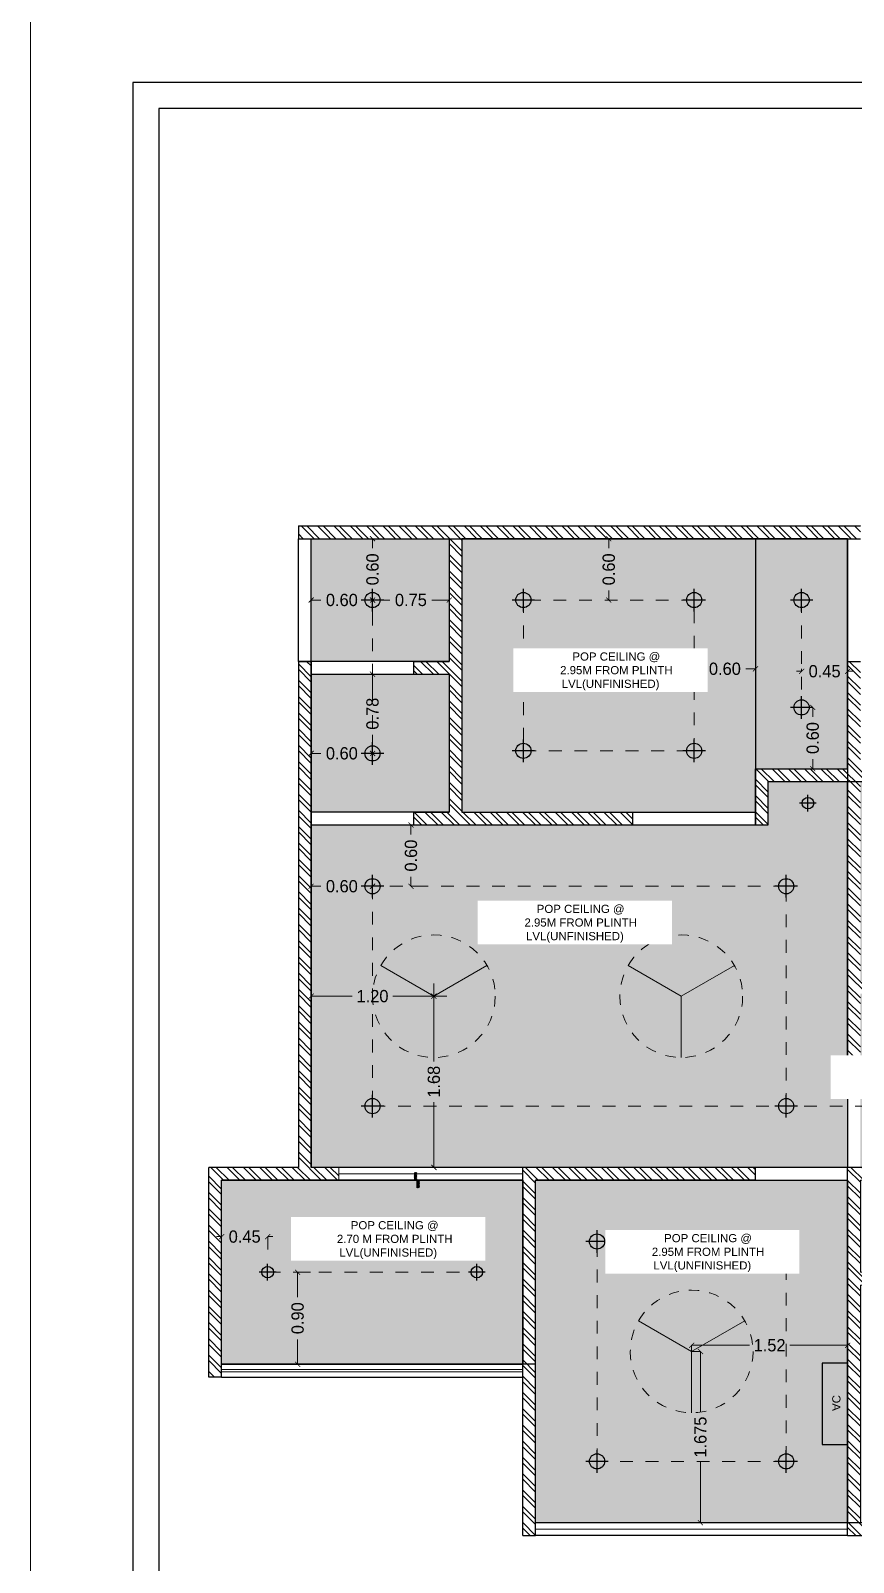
# Model space of a CAD drawing. Header units: metres. Extents: x 494 to 1845, y -666 to 1061.
# Drawn here: x 1814.2 to 1822.24, y 243.98 to 258.96 of the extents above; entities that cross this region are included whole.
import ezdxf

# ---------------------------------------------------------------- set-up
doc = ezdxf.new("R2010")
doc.units = ezdxf.units.M
doc.header["$MEASUREMENT"] = 0
for name, pattern in [('1', [0]), ('141011 - Typical Flr Plans -1 - 1.5 & 1-2 BHK_ Kolshet Namrata1$0$HIDDEN', [0.375, 0.25, -0.125]), ('_ZCAD_DYNDIM_LINETYPE_DATA_NAME_', [0.25, 0.125, -0.125])]:
    doc.linetypes.add(name, pattern=pattern)
doc.layers.get('Defpoints').update_dxf_attribs({"color": 12})
for name, color, linetype, lineweight in [('01 WALL', 7, 'Continuous', 25), ('A-Wall', 7, 'Continuous', 18), ('A-Wall Hatch', 8, 'Continuous', 9), ('DIMENSION', 8, 'Continuous', 5), ('ele ref line', 44, 'Continuous', 9), ('elec block', 14, 'Continuous', 9), ('VDA - FALSE CEILING', 7, 'Continuous', 5), ('VDA-HATCH', 8, 'Continuous', 9), ('VDA-RAILING', 25, 'Continuous', 5), ('VDA-SLIDING DOOR', 4, 'Continuous', 9), ('VDA-WALL', 250, 'Continuous', 25)]:
    doc.layers.add(name, color=color, linetype=linetype, lineweight=lineweight)
for name, color, linetype in [('A-AREA', 1, 'Continuous'), ('CEILING', 7, 'Continuous'), ('ceiling elec', 7, 'Continuous'), ('SHEET', 7, 'Continuous'), ('TEXT', 7, 'Continuous'), ('TILE DROP', 180, '1'), ('VDA-WALL BELOW', 8, 'Continuous'), ('VDA_ELECTRICAL FIXTURES', 7, 'Continuous')]:
    doc.layers.add(name, color=color, linetype=linetype)
doc.styles.add('RS', font='GOTHIC.TTF')
doc.styles.get("Standard").update_dxf_attribs({"font": 'arial.ttf'})
doc.dimstyles.new('SMALL', dxfattribs={"dimtxt": 0.16, "dimasz": 0.05, "dimexe": 0, "dimexo": 0, "dimgap": 0.05, "dimtad": 0, "dimdec": 1, "dimzin": 0, "dimdsep": 46, "dimtxsty": 'RS', "dimblk": 'ARCHTICK', "dimcen": 2.5, "dimclrd": 256, "dimclre": 256, "dimclrt": 5, "dimadec": 0, "dimazin": 0, "dimtfac": 1, "dimtofl": 0, "dimtmove": 0, "dimatfit": 3, "dimldrblk": 'ARCHTICK', "dimfxl": 0, "dimtolj": 1, "dimtzin": 0, "dimarcsym": 0})
pattern_1 = [(135, (-4e-16, 0.375), (-0.00441942, -0.00441942), [])]

# ---------------------------------------------------------------- blocks, each defined once
blk = doc.blocks.new('TT-level diff-flat-14')
at = {"layer": 'TILE DROP'}
h = blk.add_hatch(dxfattribs=at)
h.set_pattern_fill('ANSI31', color=256, scale=0.05, angle=90, style=0)
h.set_pattern_definition(pattern_1)
h.paths.add_polyline_path([(-0.075, 0.025), (-0.075, 0), (0, 0), (0, 0.025)])
h = blk.add_hatch(dxfattribs=at)
h.set_pattern_fill('ANSI31', color=256, scale=0.05, angle=90, style=0)
h.set_pattern_definition(pattern_1)
h.paths.add_polyline_path([(0, 0), (0, -0.025), (0.075, -0.025), (0.075, 0)])
for points in [[(0, 0), (-0.075, 0)], [(0.075, -0.025), (0, -0.025), (0, 0), (-0.075, 0)]]:
    blk.add_lwpolyline(points, dxfattribs=at)
blk = doc.blocks.new('12w')
at = {"layer": 'VDA_ELECTRICAL FIXTURES', "color": 5, "ltscale": 0.1}
for p, q in [((87906.82, 3820.47), (87913.75, 3820.47)), ((87910.28, 3817.04), (87910.28, 3823.9))]:
    blk.add_line(p, q, dxfattribs=at)
blk.add_circle((87910.28, 3820.47), 2.32, dxfattribs=at)
blk = doc.blocks.new('FAN 1')
at = {"layer": 'elec block', "color": 68, "true_color": 0x394d00}
for q in [(-3723.118, 868.374), (-3722.079, 868.374), (-3722.598, 867.474)]:
    blk.add_line((-3722.598, 868.074), q, dxfattribs=at)
at = {"layer": 'elec block', "color": 68, "linetype": '141011 - Typical Flr Plans -1 - 1.5 & 1-2 BHK_ Kolshet Namrata1$0$HIDDEN', "ltscale": 0.15, "true_color": 0x394d00}
blk.add_circle((-3722.598, 868.074), 0.6, dxfattribs=at)
blk = doc.blocks.new('AEYTUU')
at = {"layer": 'VDA_ELECTRICAL FIXTURES', "color": 6, "ltscale": 0.1}
for p, q in [((8243.959, -3482.814), (8243.959, -3482.69)), ((8244.022, -3482.752), (8243.896, -3482.752))]:
    blk.add_line(p, q, dxfattribs=at)
blk.add_circle((8243.959, -3482.752), 0.0437, dxfattribs=at)
blk = doc.blocks.new('_ArchTick')
at = {"color": 0, "linetype": 'ByBlock', "const_width": 0.15}
blk.add_lwpolyline([(-0.5, -0.5), (0.5, 0.5)], dxfattribs=at)
blk = doc.blocks.new('*D646')
at = {"layer": 'Defpoints', "color": 0, "transparency": 16777216}
for p in [(0.11, 4.95), (-0.49, 4.749), (0.11, 4.749)]:
    blk.add_point(p, dxfattribs=at)
at = {"layer": 'DIMENSION', "lineweight": -2, "transparency": 16777216}
for p, q in [((-0.49, 4.825), (-0.49, 4.95)), ((-0.49, 4.95), (-0.397, 4.95)), ((0.11, 4.95), (0.016, 4.95)), ((0.11, 4.825), (0.11, 4.95))]:
    blk.add_line(p, q, dxfattribs=at)
at = {"layer": 'DIMENSION', "lineweight": -2, "transparency": 16777216, "xscale": 0.05, "yscale": 0.05, "zscale": 0.05, "rotation": 180}
blk.add_blockref('_ArchTick', (-0.49, 4.95), dxfattribs=at)
at = {"layer": 'DIMENSION', "lineweight": -2, "transparency": 16777216, "xscale": 0.05, "yscale": 0.05, "zscale": 0.05}
blk.add_blockref('_ArchTick', (0.11, 4.95), dxfattribs=at)
at = {"layer": 'DIMENSION', "color": 5, "transparency": 16777216, "insert": (-0.19, 4.95), "char_height": 0.12, "attachment_point": 5, "style": 'RS'}
blk.add_mtext('\\A1;0.60', dxfattribs=at)
blk = doc.blocks.new('*D647')
at = {"layer": 'Defpoints', "color": 0, "transparency": 16777216}
for p in [(0.86, 4.95), (0.11, 4.783), (0.86, 4.783)]:
    blk.add_point(p, dxfattribs=at)
at = {"layer": 'DIMENSION', "lineweight": -2, "transparency": 16777216}
for p, q in [((0.11, 4.825), (0.11, 4.95)), ((0.11, 4.95), (0.279, 4.95)), ((0.86, 4.95), (0.69, 4.95)), ((0.86, 4.825), (0.86, 4.95))]:
    blk.add_line(p, q, dxfattribs=at)
at = {"layer": 'DIMENSION', "lineweight": -2, "transparency": 16777216, "xscale": 0.05, "yscale": 0.05, "zscale": 0.05, "rotation": 180}
blk.add_blockref('_ArchTick', (0.11, 4.95), dxfattribs=at)
at = {"layer": 'DIMENSION', "lineweight": -2, "transparency": 16777216, "xscale": 0.05, "yscale": 0.05, "zscale": 0.05}
blk.add_blockref('_ArchTick', (0.86, 4.95), dxfattribs=at)
at = {"layer": 'DIMENSION', "color": 5, "transparency": 16777216, "insert": (0.485, 4.95), "char_height": 0.12, "attachment_point": 5, "style": 'RS'}
blk.add_mtext('\\A1;0.75', dxfattribs=at)
blk = doc.blocks.new('*D648')
at = {"layer": 'Defpoints', "color": 0, "transparency": 16777216}
for p in [(0.11, 5.55), (0.145, 5.55), (0.145, 4.95)]:
    blk.add_point(p, dxfattribs=at)
at = {"layer": 'DIMENSION', "lineweight": -2, "transparency": 16777216}
for p, q in [((0.145, 5.55), (0.11, 5.55)), ((0.11, 5.55), (0.11, 5.457)), ((0.11, 4.95), (0.11, 5.043)), ((0.145, 4.95), (0.11, 4.95))]:
    blk.add_line(p, q, dxfattribs=at)
at = {"layer": 'DIMENSION', "lineweight": -2, "transparency": 16777216, "xscale": 0.05, "yscale": 0.05, "zscale": 0.05}
for p, rotation in [((0.11, 5.55), 90), ((0.11, 4.95), 270)]:
    blk.add_blockref('_ArchTick', p, dxfattribs=dict(at, rotation=rotation))
at = {"layer": 'DIMENSION', "color": 5, "transparency": 16777216, "insert": (0.11, 5.25), "char_height": 0.12, "attachment_point": 5, "rotation": 90, "style": 'RS'}
blk.add_mtext('\\A1;0.60', dxfattribs=at)
blk = doc.blocks.new('*D649')
at = {"layer": 'Defpoints', "color": 0, "transparency": 16777216}
for p in [(-0.49, 3.45), (-0.49, 3.339), (0.11, 3.339)]:
    blk.add_point(p, dxfattribs=at)
at = {"layer": 'DIMENSION', "lineweight": -2, "transparency": 16777216}
for p, q in [((-0.49, 3.339), (-0.49, 3.45)), ((-0.49, 3.45), (-0.397, 3.45)), ((0.11, 3.45), (0.016, 3.45)), ((0.11, 3.339), (0.11, 3.45))]:
    blk.add_line(p, q, dxfattribs=at)
at = {"layer": 'DIMENSION', "lineweight": -2, "transparency": 16777216, "xscale": 0.05, "yscale": 0.05, "zscale": 0.05, "rotation": 180}
blk.add_blockref('_ArchTick', (-0.49, 3.45), dxfattribs=at)
at = {"layer": 'DIMENSION', "lineweight": -2, "transparency": 16777216, "xscale": 0.05, "yscale": 0.05, "zscale": 0.05}
blk.add_blockref('_ArchTick', (0.11, 3.45), dxfattribs=at)
at = {"layer": 'DIMENSION', "color": 5, "transparency": 16777216, "insert": (-0.19, 3.45), "char_height": 0.12, "attachment_point": 5, "style": 'RS'}
blk.add_mtext('\\A1;0.60', dxfattribs=at)
blk = doc.blocks.new('*D650')
at = {"layer": 'Defpoints', "color": 0, "transparency": 16777216}
for p in [(0.11, 4.225), (0.219, 4.225), (0.219, 3.45)]:
    blk.add_point(p, dxfattribs=at)
at = {"layer": 'DIMENSION', "lineweight": -2, "transparency": 16777216}
for p, q in [((0.219, 4.225), (0.11, 4.225)), ((0.11, 4.225), (0.11, 4.044)), ((0.11, 3.45), (0.11, 3.631)), ((0.219, 3.45), (0.11, 3.45))]:
    blk.add_line(p, q, dxfattribs=at)
at = {"layer": 'DIMENSION', "lineweight": -2, "transparency": 16777216, "xscale": 0.05, "yscale": 0.05, "zscale": 0.05}
for p, rotation in [((0.11, 4.225), 89.99999878570395), ((0.11, 3.45), 269.999998785704)]:
    blk.add_blockref('_ArchTick', p, dxfattribs=dict(at, rotation=rotation))
at = {"layer": 'DIMENSION', "color": 5, "transparency": 16777216, "insert": (0.11, 3.838), "char_height": 0.12, "attachment_point": 5, "rotation": 90, "style": 'RS'}
blk.add_mtext('\\A1;0.78', dxfattribs=at)
blk = doc.blocks.new('*D651')
at = {"layer": 'Defpoints', "color": 0, "transparency": 16777216}
for p in [(-0.49, 2.15), (-0.49, 1.922), (0.11, 1.922)]:
    blk.add_point(p, dxfattribs=at)
at = {"layer": 'DIMENSION', "lineweight": -2, "transparency": 16777216}
for p, q in [((-0.49, 2.025), (-0.49, 2.15)), ((-0.49, 2.15), (-0.397, 2.15)), ((0.11, 2.15), (0.016, 2.15)), ((0.11, 2.025), (0.11, 2.15))]:
    blk.add_line(p, q, dxfattribs=at)
at = {"layer": 'DIMENSION', "lineweight": -2, "transparency": 16777216, "xscale": 0.05, "yscale": 0.05, "zscale": 0.05, "rotation": 180}
blk.add_blockref('_ArchTick', (-0.49, 2.15), dxfattribs=at)
at = {"layer": 'DIMENSION', "lineweight": -2, "transparency": 16777216, "xscale": 0.05, "yscale": 0.05, "zscale": 0.05}
blk.add_blockref('_ArchTick', (0.11, 2.15), dxfattribs=at)
at = {"layer": 'DIMENSION', "color": 5, "transparency": 16777216, "insert": (-0.19, 2.15), "char_height": 0.12, "attachment_point": 5, "style": 'RS'}
blk.add_mtext('\\A1;0.60', dxfattribs=at)
blk = doc.blocks.new('*D652')
at = {"layer": 'Defpoints', "color": 0, "transparency": 16777216}
for p in [(0.486, 2.75), (1.259, 2.75), (1.259, 2.15)]:
    blk.add_point(p, dxfattribs=at)
at = {"layer": 'DIMENSION', "lineweight": -2, "transparency": 16777216}
for p, q in [((0.611, 2.75), (0.486, 2.75)), ((0.486, 2.75), (0.486, 2.657)), ((0.486, 2.15), (0.486, 2.243)), ((0.611, 2.15), (0.486, 2.15))]:
    blk.add_line(p, q, dxfattribs=at)
at = {"layer": 'DIMENSION', "lineweight": -2, "transparency": 16777216, "xscale": 0.05, "yscale": 0.05, "zscale": 0.05}
for p, rotation in [((0.486, 2.75), 90), ((0.486, 2.15), 270)]:
    blk.add_blockref('_ArchTick', p, dxfattribs=dict(at, rotation=rotation))
at = {"layer": 'DIMENSION', "color": 5, "transparency": 16777216, "insert": (0.486, 2.45), "char_height": 0.12, "attachment_point": 5, "rotation": 90, "style": 'RS'}
blk.add_mtext('\\A1;0.60', dxfattribs=at)
blk = doc.blocks.new('*D653')
at = {"layer": 'Defpoints', "color": 0, "transparency": 16777216}
for p in [(0.933, 1.075), (0.71, -0.6), (0.933, -0.6)]:
    blk.add_point(p, dxfattribs=at)
at = {"layer": 'DIMENSION', "lineweight": -2, "transparency": 16777216}
for p, q in [((0.835, 1.075), (0.71, 1.075)), ((0.71, 1.075), (0.71, 0.435)), ((0.71, -0.6), (0.71, 0.04)), ((0.835, -0.6), (0.71, -0.6))]:
    blk.add_line(p, q, dxfattribs=at)
at = {"layer": 'DIMENSION', "lineweight": -2, "transparency": 16777216, "xscale": 0.05, "yscale": 0.05, "zscale": 0.05}
for p, rotation in [((0.71, 1.075), 90), ((0.71, -0.6), 270)]:
    blk.add_blockref('_ArchTick', p, dxfattribs=dict(at, rotation=rotation))
at = {"layer": 'DIMENSION', "color": 5, "transparency": 16777216, "insert": (0.71, 0.238), "char_height": 0.12, "attachment_point": 5, "rotation": 90, "style": 'RS'}
blk.add_mtext('\\A1;1.68', dxfattribs=at)
blk = doc.blocks.new('*D654')
at = {"layer": 'Defpoints', "color": 0, "transparency": 16777216}
for p in [(-0.49, 1.414), (0.71, 1.414), (-0.49, 1.075)]:
    blk.add_point(p, dxfattribs=at)
at = {"layer": 'DIMENSION', "lineweight": -2, "transparency": 16777216}
for p, q in [((-0.49, 1.2), (-0.49, 1.075)), ((0.71, 1.2), (0.71, 1.075)), ((-0.49, 1.075), (-0.088, 1.075)), ((0.71, 1.075), (0.307, 1.075))]:
    blk.add_line(p, q, dxfattribs=at)
at = {"layer": 'DIMENSION', "lineweight": -2, "transparency": 16777216, "xscale": 0.05, "yscale": 0.05, "zscale": 0.05, "rotation": 180}
blk.add_blockref('_ArchTick', (-0.49, 1.075), dxfattribs=at)
at = {"layer": 'DIMENSION', "lineweight": -2, "transparency": 16777216, "xscale": 0.05, "yscale": 0.05, "zscale": 0.05}
blk.add_blockref('_ArchTick', (0.71, 1.075), dxfattribs=at)
at = {"layer": 'DIMENSION', "color": 5, "transparency": 16777216, "insert": (0.11, 1.075), "char_height": 0.12, "attachment_point": 5, "style": 'RS'}
blk.add_mtext('\\A1;1.20', dxfattribs=at)
blk = doc.blocks.new('*D655')
at = {"layer": 'Defpoints', "color": 0, "transparency": 16777216}
for p in [(0.439, -1.625), (-0.622, -2.525), (0.439, -2.525)]:
    blk.add_point(p, dxfattribs=at)
at = {"layer": 'DIMENSION', "lineweight": -2, "transparency": 16777216}
for p, q in [((-0.497, -1.625), (-0.622, -1.625)), ((-0.622, -1.625), (-0.622, -1.868)), ((-0.622, -2.525), (-0.622, -2.282)), ((-0.497, -2.525), (-0.622, -2.525))]:
    blk.add_line(p, q, dxfattribs=at)
at = {"layer": 'DIMENSION', "lineweight": -2, "transparency": 16777216, "xscale": 0.05, "yscale": 0.05, "zscale": 0.05}
for p, rotation in [((-0.622, -1.625), 90), ((-0.622, -2.525), 270)]:
    blk.add_blockref('_ArchTick', p, dxfattribs=dict(at, rotation=rotation))
at = {"layer": 'DIMENSION', "color": 5, "transparency": 16777216, "insert": (-0.622, -2.075), "char_height": 0.12, "attachment_point": 5, "rotation": 90, "style": 'RS'}
blk.add_mtext('\\A1;0.90', dxfattribs=at)
blk = doc.blocks.new('*D656')
at = {"layer": 'Defpoints', "color": 0, "transparency": 16777216}
for p in [(-0.915, -1.277), (-1.365, -1.625), (-0.915, -1.625)]:
    blk.add_point(p, dxfattribs=at)
at = {"layer": 'DIMENSION', "lineweight": -2, "transparency": 16777216}
for p, q in [((-1.365, -1.277), (-1.415, -1.277)), ((-1.365, -1.402), (-1.365, -1.277)), ((-0.915, -1.402), (-0.915, -1.277)), ((-0.915, -1.277), (-0.865, -1.277))]:
    blk.add_line(p, q, dxfattribs=at)
at = {"layer": 'DIMENSION', "lineweight": -2, "transparency": 16777216, "xscale": 0.05, "yscale": 0.05, "zscale": 0.05}
for p, rotation in [((-1.365, -1.277), 0.001542034898038377), ((-0.915, -1.277), 180.001542034898)]:
    blk.add_blockref('_ArchTick', p, dxfattribs=dict(at, rotation=rotation))
at = {"layer": 'DIMENSION', "color": 5, "transparency": 16777216, "insert": (-1.14, -1.277), "char_height": 0.12, "attachment_point": 5, "rotation": 0.0015, "style": 'RS'}
blk.add_mtext('\\A1;0.45', dxfattribs=at)
blk = doc.blocks.new('*D657')
at = {"layer": 'Defpoints', "color": 0, "transparency": 16777216}
for p in [(3.23, -2.4), (3.23, -4.075), (3.316, -4.075)]:
    blk.add_point(p, dxfattribs=at)
at = {"layer": 'DIMENSION', "lineweight": -2, "transparency": 16777216}
for p, q in [((3.23, -2.4), (3.316, -2.4)), ((3.316, -2.4), (3.316, -2.995)), ((3.316, -4.075), (3.316, -3.48)), ((3.23, -4.075), (3.316, -4.075))]:
    blk.add_line(p, q, dxfattribs=at)
at = {"layer": 'DIMENSION', "lineweight": -2, "transparency": 16777216, "xscale": 0.05, "yscale": 0.05, "zscale": 0.05}
for p, rotation in [((3.316, -2.4), 90), ((3.316, -4.075), 270)]:
    blk.add_blockref('_ArchTick', p, dxfattribs=dict(at, rotation=rotation))
at = {"layer": 'DIMENSION', "color": 5, "transparency": 16777216, "insert": (3.316, -3.238), "char_height": 0.12, "attachment_point": 5, "rotation": 90, "style": 'RS'}
blk.add_mtext('\\A1;1.675', dxfattribs=at)
blk = doc.blocks.new('*D658')
at = {"layer": 'Defpoints', "color": 0, "transparency": 16777216}
for p in [(4.755, -2.34), (3.23, -2.4), (4.755, -2.4)]:
    blk.add_point(p, dxfattribs=at)
at = {"layer": 'DIMENSION', "lineweight": -2, "transparency": 16777216}
for p, q in [((3.23, -2.4), (3.23, -2.34)), ((3.23, -2.34), (3.795, -2.34)), ((4.755, -2.34), (4.189, -2.34)), ((4.755, -2.4), (4.755, -2.34))]:
    blk.add_line(p, q, dxfattribs=at)
at = {"layer": 'DIMENSION', "lineweight": -2, "transparency": 16777216, "xscale": 0.05, "yscale": 0.05, "zscale": 0.05, "rotation": 180}
blk.add_blockref('_ArchTick', (3.23, -2.34), dxfattribs=at)
at = {"layer": 'DIMENSION', "lineweight": -2, "transparency": 16777216, "xscale": 0.05, "yscale": 0.05, "zscale": 0.05}
blk.add_blockref('_ArchTick', (4.755, -2.34), dxfattribs=at)
at = {"layer": 'DIMENSION', "color": 5, "transparency": 16777216, "insert": (3.992, -2.34), "char_height": 0.12, "attachment_point": 5, "style": 'RS'}
blk.add_mtext('\\A1;1.52', dxfattribs=at)
blk = doc.blocks.new('*D675')
at = {"layer": 'Defpoints', "color": 0, "transparency": 16777216}
for p in [(2.42, 5.55), (2.42, 5.55), (2.42, 4.95)]:
    blk.add_point(p, dxfattribs=at)
at = {"layer": 'DIMENSION', "lineweight": -2, "transparency": 16777216}
for p, q in [((2.42, 5.55), (2.42, 5.55)), ((2.42, 5.55), (2.42, 5.457)), ((2.42, 4.95), (2.42, 5.043)), ((2.42, 4.95), (2.42, 4.95))]:
    blk.add_line(p, q, dxfattribs=at)
at = {"layer": 'DIMENSION', "lineweight": -2, "transparency": 16777216, "xscale": 0.05, "yscale": 0.05, "zscale": 0.05}
for p, rotation in [((2.42, 5.55), 90), ((2.42, 4.95), 270)]:
    blk.add_blockref('_ArchTick', p, dxfattribs=dict(at, rotation=rotation))
at = {"layer": 'DIMENSION', "color": 5, "transparency": 16777216, "insert": (2.42, 5.25), "char_height": 0.12, "attachment_point": 5, "rotation": 90, "style": 'RS'}
blk.add_mtext('\\A1;0.60', dxfattribs=at)
blk = doc.blocks.new('*D676')
at = {"layer": 'Defpoints', "color": 0, "transparency": 16777216}
for p in [(3.255, 4.428), (3.855, 4.428), (3.855, 4.277)]:
    blk.add_point(p, dxfattribs=at)
at = {"layer": 'DIMENSION', "lineweight": -2, "transparency": 16777216}
for p, q in [((3.255, 4.402), (3.255, 4.277)), ((3.855, 4.402), (3.855, 4.277)), ((3.255, 4.277), (3.348, 4.277)), ((3.855, 4.277), (3.761, 4.277))]:
    blk.add_line(p, q, dxfattribs=at)
at = {"layer": 'DIMENSION', "lineweight": -2, "transparency": 16777216, "xscale": 0.05, "yscale": 0.05, "zscale": 0.05, "rotation": 180}
blk.add_blockref('_ArchTick', (3.255, 4.277), dxfattribs=at)
at = {"layer": 'DIMENSION', "lineweight": -2, "transparency": 16777216, "xscale": 0.05, "yscale": 0.05, "zscale": 0.05}
blk.add_blockref('_ArchTick', (3.855, 4.277), dxfattribs=at)
at = {"layer": 'DIMENSION', "color": 5, "transparency": 16777216, "insert": (3.555, 4.277), "char_height": 0.12, "attachment_point": 5, "style": 'RS'}
blk.add_mtext('\\A1;0.60', dxfattribs=at)
blk = doc.blocks.new('*D677')
at = {"layer": 'Defpoints', "color": 0, "transparency": 16777216}
for p in [(4.305, 4.277), (4.755, 4.277), (4.755, 4.253)]:
    blk.add_point(p, dxfattribs=at)
at = {"layer": 'DIMENSION', "lineweight": -2, "transparency": 16777216}
for p, q in [((4.305, 4.253), (4.255, 4.253)), ((4.305, 4.277), (4.305, 4.253)), ((4.755, 4.277), (4.755, 4.253)), ((4.755, 4.253), (4.805, 4.253))]:
    blk.add_line(p, q, dxfattribs=at)
at = {"layer": 'DIMENSION', "lineweight": -2, "transparency": 16777216, "xscale": 0.05, "yscale": 0.05, "zscale": 0.05}
blk.add_blockref('_ArchTick', (4.305, 4.253), dxfattribs=at)
at = {"layer": 'DIMENSION', "lineweight": -2, "transparency": 16777216, "xscale": 0.05, "yscale": 0.05, "zscale": 0.05, "rotation": 180}
blk.add_blockref('_ArchTick', (4.755, 4.253), dxfattribs=at)
at = {"layer": 'DIMENSION', "color": 5, "transparency": 16777216, "insert": (4.53, 4.253), "char_height": 0.12, "attachment_point": 5, "style": 'RS'}
blk.add_mtext('\\A1;0.45', dxfattribs=at)
blk = doc.blocks.new('*D678')
at = {"layer": 'Defpoints', "color": 0, "transparency": 16777216}
for p in [(4.414, 3.9), (4.414, 3.3), (4.414, 3.3)]:
    blk.add_point(p, dxfattribs=at)
at = {"layer": 'DIMENSION', "lineweight": -2, "transparency": 16777216}
for p, q in [((4.414, 3.9), (4.414, 3.9)), ((4.414, 3.9), (4.414, 3.807)), ((4.414, 3.3), (4.414, 3.393)), ((4.414, 3.3), (4.414, 3.3))]:
    blk.add_line(p, q, dxfattribs=at)
at = {"layer": 'DIMENSION', "lineweight": -2, "transparency": 16777216, "xscale": 0.05, "yscale": 0.05, "zscale": 0.05}
for p, rotation in [((4.414, 3.9), 90), ((4.414, 3.3), 270)]:
    blk.add_blockref('_ArchTick', p, dxfattribs=dict(at, rotation=rotation))
at = {"layer": 'DIMENSION', "color": 5, "transparency": 16777216, "insert": (4.414, 3.6), "char_height": 0.12, "attachment_point": 5, "rotation": 90, "style": 'RS'}
blk.add_mtext('\\A1;0.60', dxfattribs=at)
blk = doc.blocks.new('FDG GHGS')
at = {"layer": 'VDA_ELECTRICAL FIXTURES', "color": 1}
blk.add_lwpolyline([(2747.225, -2336.761), (2751.192, -2336.761), (2751.192, -2338.001), (2747.225, -2338.001)], close=True, dxfattribs=at)
at = {"layer": 'VDA_ELECTRICAL FIXTURES', "extrusion": (-0.000127556, -1.52776e-05, 1), "insert": (2749.25, -2337.113, 0), "char_height": 0.4, "width": 11.8893, "attachment_point": 2, "text_direction": (1, 0, 0.000128)}
blk.add_mtext('AC', dxfattribs=at)
blk = doc.blocks.new('sadfadsf')
at = {"layer": 'A-Wall Hatch', "ltscale": 0.1}
h = blk.add_hatch(dxfattribs=at)
h.set_pattern_fill('ANSI32', color=256, scale=0.3, angle=270)
h.set_pattern_definition([(315, (0.4603, -2.02692), (0.0795495, 0.0795495), []), (315, (0.4603, -2.07996), (0.0795495, 0.0795495), [])])
h.paths.add_polyline_path([(2.6547, 2.875), (0.9847, 2.875), (0.9847, 5.55), (4.8797, 5.55), (4.8797, 5.675), (-0.6153, 5.675), (-0.6153, 5.55), (0.8597, 5.55), (0.8597, 4.35), (0.5097, 4.35), (0.5097, 4.225), (0.8597, 4.225), (0.8597, 2.875), (0.5097, 2.875), (0.5097, 2.75), (2.6547, 2.75)])
h.paths.add_polyline_path([(-1.4903, -2.65), (-1.4903, -0.6), (-0.6153, -0.6), (-0.6153, 4.35), (-0.4903, 4.35), (-0.4903, -0.6), (-0.2203, -0.6), (-0.2203, -0.725), (-1.3653, -0.725), (-1.3653, -2.65)])
h.paths.add_polyline_path([(3.8547, -0.6), (1.5797, -0.6), (1.5797, -4.2), (1.7047, -4.2), (1.7047, -0.725), (3.8547, -0.725)])
h.paths.add_polyline_path([(5.2547, 3.2999), (5.2488, 3.2999), (4.8797, 3.3), (4.8797, 4.35), (4.7547, 4.35), (4.7547, 3.3), (3.8547, 3.3), (3.8547, 2.75), (3.9797, 2.75), (3.9797, 3.175), (4.7547, 3.175), (4.7547, 0.3), (4.8797, 0.3), (4.8797, 1.1), (5.6047, 1.1), (5.6047, 1.225), (4.8797, 1.225), (4.8797, 3.175), (5.2547, 3.175)])
h.paths.add_polyline_path([(8.9047, 3.3), (7.2547, 3.3), (7.2547, 4.65), (8.2047, 4.65), (8.2047, 4.7749), (7.1297, 4.775), (7.1297, 3.3), (5.8547, 3.3), (5.8547, 3.175), (8.9047, 3.175)])
h.paths.add_polyline_path([(5.6047, -1.625), (4.8797, -1.625), (4.8797, -0.725), (5.3297, -0.725), (5.3297, -0.6), (4.7547, -0.6), (4.7547, -4.2), (5.2547, -4.2), (5.2547, -4.0751), (5.2488, -4.0751), (4.8797, -4.075), (4.8797, -1.75), (5.6047, -1.75)])
h.paths.add_polyline_path([(9.7797, 4.775), (8.8047, 4.775), (8.8047, 4.65), (9.6547, 4.65), (9.6547, 3.3), (9.7797, 3.3)])
h.paths.add_polyline_path([(6.3547, -1.625), (6.2297, -1.625), (6.2297, -4.075), (5.8547, -4.075), (5.8547, -4.2), (6.3547, -4.2)])
h.paths.add_polyline_path([(6.3547, 3.175), (6.2297, 3.175), (6.2297, 0.3), (6.3547, 0.3)])
h.paths.add_polyline_path([(11.1047, 3.3), (9.7797, 3.3), (9.7797, 3.175), (11.1047, 3.175)])
h.paths.add_polyline_path([(9.7797, 3.3), (9.6547, 3.3), (9.6547, 3.175), (9.7797, 3.175)])
h.paths.add_polyline_path([(9.7797, 0.4125), (9.6547, 0.4125), (9.6547, -0.6), (6.2297, -0.6), (6.2297, -0.725), (9.6547, -0.725), (9.6547, -4.2), (9.7797, -4.2), (9.7797, -0.725), (11.1047, -0.725), (11.1047, -0.6), (9.7797, -0.6)])
h.paths.add_polyline_path([(9.6547, 2.2125), (9.7797, 2.2125), (9.7797, 3.175), (9.6547, 3.175)])
at = {"layer": 'VDA-HATCH', "true_color": 0xdbdbdb}
h = blk.add_hatch(color=254, dxfattribs=at)
h.dxf.hatch_style = 1
h.paths.add_polyline_path([(-0.4903, 2.75), (3.9797, 2.75), (3.9797, 3.175), (4.7547, 3.175), (4.7547, -0.6), (-0.4903, -0.6)])
h.paths.add_polyline_path([(6.3547, -4.075), (9.6547, -4.075), (9.6547, -0.725), (4.8797, -0.725), (4.8797, -1.625), (6.3547, -1.625)])
h.paths.add_polyline_path([(6.3547, 3.175), (9.6547, 3.175), (9.6547, -0.6), (6.3547, -0.6)])
h.paths.add_polyline_path([(1.7047, -0.725), (4.7547, -0.725), (4.7547, -4.075), (1.7047, -4.075)])
h.paths.add_polyline_path([(0.9847, 2.875), (3.8547, 2.875), (3.8547, 3.3), (4.7547, 3.3), (4.7547, 5.55), (0.9847, 5.55)])
h.paths.add_polyline_path([(7.2547, 3.3), (9.6547, 3.3), (9.6547, 4.65), (7.2547, 4.65)])
h.paths.add_polyline_path([(4.8797, -1.75), (6.2297, -1.75), (6.2297, -4.075), (4.8797, -4.075)])
h.paths.add_polyline_path([(4.8797, 1.225), (6.2297, 1.225), (6.2297, 3.175), (4.8797, 3.175)])
h.paths.add_polyline_path([(4.8797, 1.1), (6.2297, 1.1), (6.2297, -0.6), (4.8797, -0.6)])
h.paths.add_polyline_path([(0.8597, 2.875), (-0.4903, 2.875), (-0.4903, 4.225), (0.8597, 4.225)])
h.paths.add_polyline_path([(0.8597, 4.35), (-0.4903, 4.35), (-0.4903, 5.55), (0.8597, 5.55)])
at = {"layer": 'VDA-HATCH', "true_color": 0xb2b2b2}
h = blk.add_hatch(color=253, dxfattribs=at)
h.dxf.hatch_style = 1
h.paths.add_polyline_path([(-1.3653, -0.725), (1.5797, -0.725), (1.5797, -2.525), (-1.3653, -2.525)])
h.paths.add_polyline_path([(9.7797, 3.175), (10.9797, 3.175), (10.9797, -0.6), (9.7797, -0.6)])
blk.add_line((-0.2203, -0.6), (-0.2203, -0.725))
blk.add_lwpolyline([(4.7547, -0.6), (5.3297, -0.6), (5.3297, -0.725), (4.8797, -0.725), (4.8797, -1.625), (5.6047, -1.625), (5.6047, -1.75), (4.8797, -1.75), (4.8797, -4.075), (5.2547, -4.075), (5.2547, -4.2), (4.7547, -4.2), (4.7547, -0.6)])
at = {"layer": 'A-AREA'}
for points in [[(4.7547, 5.55), (4.7547, 3.175), (7.2547, 3.175), (7.2547, 4.65), (9.6547, 4.65), (9.6547, 3.175), (10.9797, 3.175), (10.9797, -0.6), (9.6548, -0.6), (9.6547, -4.075), (1.7047, -4.075), (1.7047, -2.525), (-1.3653, -2.525), (-1.3653, -0.725), (-0.4903, -0.725)], [(-0.4903, -0.6), (-0.4903, 4.35), (-0.6153, 4.35), (-0.6153, 5.55), (0.5097, 5.55), (0.9847, 5.55), (4.7547, 5.55)]]:
    blk.add_lwpolyline(points, dxfattribs=at)
at = {"layer": 'CEILING', "color": 6}
for points in [[(0.8597, 4.35), (-0.4903, 4.35), (-0.4903, 5.55), (0.8597, 5.55)], [(0.9847, 2.875), (3.8547, 2.875), (3.8547, 3.3), (4.7547, 3.3), (4.7547, 5.55), (0.9847, 5.55)], [(0.8597, 2.875), (-0.4903, 2.875), (-0.4903, 4.225), (0.8597, 4.225)], [(-0.4903, 2.75), (3.9797, 2.75), (3.9797, 3.175), (4.7547, 3.175), (4.7547, -0.6), (-0.4903, -0.6)], [(-1.3653, -0.725), (1.5797, -0.725), (1.5797, -2.525), (-1.3653, -2.525)], [(1.7047, -0.725), (4.7547, -0.725), (4.7547, -4.075), (1.7047, -4.075)]]:
    blk.add_lwpolyline(points, close=True, dxfattribs=at)
at = {"layer": 'VDA - FALSE CEILING', "color": 253, "linetype": '_ZCAD_DYNDIM_LINETYPE_DATA_NAME_'}
for p, q in [((0.1097, 3.45), (0.1097, 4.95)), ((4.3047, 4.95), (4.3047, 3.9)), ((-0.9153, -1.625), (1.1297, -1.625))]:
    blk.add_line(p, q, dxfattribs=at)
for points in [[(1.5847, 3.475), (3.2547, 3.475), (3.2547, 4.95), (1.5847, 4.95)], [(4.1547, 2.15), (0.1097, 2.15), (0.1097, 0), (4.1547, 0)], [(2.3047, -1.325), (4.1547, -1.325), (4.1547, -3.475), (2.3047, -3.475)]]:
    blk.add_lwpolyline(points, close=True, dxfattribs=at)
at = {"layer": 'VDA-RAILING'}
for p, q in [((-1.3653, -2.575), (1.5797, -2.575)), ((-1.3653, -2.6), (1.5797, -2.6))]:
    blk.add_line(p, q, dxfattribs=at)
at = {"layer": 'VDA-SLIDING DOOR'}
for p, q in [((1.5797, -0.6625), (-0.2203, -0.6625)), ((4.7547, -4.1375), (1.7047, -4.1375))]:
    blk.add_line(p, q, dxfattribs=at)
at = {"layer": 'VDA-WALL'}
for p, q in [((-0.6153, 5.675), (-0.6153, 5.55)), ((-0.6153, 5.675), (4.8797, 5.675)), ((-0.6153, 5.55), (0.8597, 5.55)), ((0.8597, 5.55), (0.8597, 4.35)), ((0.9847, 5.55), (4.8797, 5.55)), ((0.9847, 5.55), (0.9847, 2.875)), ((3.8547, 5.55), (3.8547, 2.75)), ((-0.6153, 4.35), (-0.6153, -0.6)), ((-0.6153, 4.35), (-0.4903, 4.35)), ((-0.4903, 4.35), (-0.4903, -0.6)), ((0.5097, 4.35), (0.8597, 4.35)), ((0.5097, 4.35), (0.5097, 4.225)), ((4.7547, 3.3), (4.7547, 4.35)), ((4.7547, 4.35), (4.8797, 4.35)), ((0.5097, 4.225), (0.8597, 4.225)), ((0.8597, 4.225), (0.8597, 2.875)), ((3.8547, 3.3), (4.7547, 3.3)), ((3.8547, 2.75), (3.8547, 3.3)), ((3.9797, 3.175), (4.7547, 3.175)), ((3.9797, 2.75), (3.9797, 3.175)), ((4.7547, 0.3), (4.7547, 3.175)), ((0.5097, 2.875), (0.8597, 2.875)), ((0.5097, 2.875), (0.5097, 2.75)), ((0.9847, 2.875), (2.6547, 2.875)), ((2.6547, 2.75), (2.6547, 2.875)), ((0.5097, 2.75), (2.6547, 2.75)), ((3.8547, 2.75), (3.9797, 2.75)), ((4.8797, 0.3), (4.7547, 0.3)), ((-0.6153, -0.6), (-1.4903, -0.6)), ((-1.4903, -2.65), (-1.4903, -0.6)), ((-0.2203, -0.725), (-1.3653, -0.725)), ((-1.3653, -2.65), (-1.3653, -0.725)), ((-0.2203, -0.6), (-0.4903, -0.6)), ((3.8547, -0.6), (1.5797, -0.6)), ((1.5797, -4.2), (1.5797, -0.6)), ((3.8547, -0.725), (1.7047, -0.725)), ((1.7047, -4.2), (1.7047, -0.725)), ((3.8547, -0.725), (3.8547, -0.6)), ((4.7547, -4.2), (4.7547, -0.6)), ((5.3297, -0.6), (4.7547, -0.6)), ((-1.3653, -2.65), (-1.4903, -2.65)), ((1.5797, -4.2), (1.7047, -4.2)), ((4.7547, -4.2), (5.2547, -4.2))]:
    blk.add_line(p, q, dxfattribs=at)
at = {"layer": 'VDA-WALL BELOW'}
for p, q in [((4.7547, 5.55), (4.7547, 4.35)), ((1.5797, -0.6), (-0.2203, -0.6)), ((1.5797, -0.725), (-0.2203, -0.725)), ((-1.3653, -2.525), (1.5797, -2.525)), ((-1.3653, -2.65), (1.5797, -2.65)), ((4.7547, -4.075), (1.7047, -4.075)), ((4.7547, -4.2), (1.7047, -4.2))]:
    blk.add_line(p, q, dxfattribs=at)
at = {"xscale": -1, "rotation": 270}
blk.add_blockref('TT-level diff-flat-14', (0.5447, -0.725, 0.0001), dxfattribs=at)
at = {"layer": '01 WALL', "xscale": 1.296, "yscale": 1.296, "zscale": 1.296}
for p in [(-10679.8036, 4516.6095), (-10685.0861, 4512.022), (-10683.0411, 4512.022)]:
    blk.add_blockref('AEYTUU', p, dxfattribs=at)
at = {"layer": 'A-Wall', "color": 2, "xscale": -0.2008498186047711, "yscale": 0.2008498186047711, "zscale": 0.2008498186047711, "rotation": 270}
blk.add_blockref('FDG GHGS', (474.0935, -555.0905), dxfattribs=at)
at = {"layer": 'ceiling elec', "color": 55, "lineweight": 0, "xscale": 0.032002010394372, "yscale": 0.032002010394372, "zscale": 0.032002010394372, "rotation": 90.00000000000001}
for p in [(122.3724, -2808.3557), (123.8474, -2808.3557), (125.5174, -2808.3557), (126.5674, -2808.3557), (126.5674, -2809.4057), (122.3724, -2809.8557), (123.8474, -2809.8307), (125.5174, -2809.8307), (122.3724, -2811.1557), (126.4174, -2811.1557), (122.3724, -2813.3057), (126.4174, -2813.3057), (124.5674, -2814.6307), (126.4174, -2814.6307), (124.5674, -2816.7807), (126.4174, -2816.7807)]:
    blk.add_blockref('12w', p, dxfattribs=at)
at = {"layer": 'ele ref line', "color": 14}
for p in [(3723.308, -866.9993), (3725.7267, -866.9993), (3725.828, -870.4743)]:
    blk.add_blockref('FAN 1', p, dxfattribs=at)
at = {"layer": 'DIMENSION'}
for p1, p2, distance, picture, middle in [((0.1447, 4.95), (0.1447, 5.55), 0.035, '*D648', (0.1097, 5.25)), ((2.4197, 4.95), (2.4197, 5.55), 0, '*D675', (2.4197, 5.25)), ((-0.4903, 4.7487), (0.1097, 4.7487), 0.2013, '*D646', (-0.1903, 4.95)), ((0.1097, 4.7831), (0.8597, 4.7831), 0.1669, '*D647', (0.4847, 4.95)), ((3.2547, 4.4277), (3.8547, 4.4277), -0.151, '*D676', (3.5547, 4.2768)), ((0.219397, 3.45), (0.219397, 4.225004), 0.109698, '*D650', (0.109699, 3.837502)), ((4.3047, 4.2768), (4.7547, 4.2768), -0.0242, '*D677', (4.5297, 4.2526)), ((4.4144, 3.9), (4.4144, 3.3), 0, '*D678', (4.4144, 3.6)), ((0.1097, 3.3391), (-0.4903, 3.3391), -0.1109, '*D649', (-0.1903, 3.45)), ((1.2589, 2.15), (1.2589, 2.75), 0.773, '*D652', (0.4859, 2.45)), ((0.1097, 1.9224), (-0.4903, 1.9224), -0.2276, '*D651', (-0.1903, 2.15)), ((0.7097, 1.414), (-0.4903, 1.414), 0.339, '*D654', (0.1097, 1.075)), ((0.9326029163, 1.0750042191), (0.9326029163, -0.5999957809), -0.222904377, '*D653', (0.7096985393, 0.2375042191)), ((-1.3653, -1.625), (-0.9153, -1.625), 0.3478, '*D656', (-1.1403, -1.2772)), ((0.439, -1.625), (0.439, -2.525), -1.0606, '*D655', (-0.6217, -2.075)), ((3.22972, -2.40002), (4.7547, -2.40002), 0.05979, '*D658', (3.99221, -2.34023))]:
    dim = blk.add_aligned_dim(p1=p1, p2=p2, distance=distance, dimstyle='SMALL', override={"dimtxt": 0.12, "dimdec": 2, "dimblk": 'ArchTick'}, dxfattribs=at)
    dim.commit()
    dim.dimension.update_dxf_attribs({"geometry": picture, "text_midpoint": middle})
dim = blk.add_linear_dim(base=(3.3158, -4.075), p1=(3.2297, -2.4), p2=(3.2297, -4.075), angle=270, dimstyle='SMALL', override={"dimtxt": 0.12, "dimdec": 3, "dimblk": 'ArchTick'}, dxfattribs=at)
dim.commit()
dim.dimension.update_dxf_attribs({"geometry": '*D657', "text_midpoint": (3.3158, -3.2375), "dimtype": 129})
at = {"layer": 'TEXT', "extrusion": (-0.000127556, 1.52776e-05, 1), "char_height": 0.08, "width": 1.819509, "attachment_point": 2, "text_direction": (1, 0, 0.000128), "bg_fill": 2}
for s, insert in [('\\pi0.11179;POP CEILING @\\P2.95M FROM PLINTH LVL(UNFINISHED)', (2.4377, 4.4375, 0)), ('\\pi0.11179;POP CEILING @\\P2.95M FROM PLINTH LVL(UNFINISHED)', (2.0889, 1.9692, 0)), ('\\pi0.11179;POP CEILING @\\P2.95M FROM PLINTH LVL(UNFINISHED)', (5.5382, 0.456, 0)), ('\\pi0.12731;POP CEILING @\\P2.70 M FROM PLINTH LVL(UNFINISHED)', (0.2631, -1.1255, 0.0001)), ('\\pi0.11179;POP CEILING @\\P2.95M FROM PLINTH LVL(UNFINISHED)', (3.3344, -1.2516, 0))]:
    blk.add_mtext(s, dxfattribs=dict(at, insert=insert))
at = {"layer": 'VDA - FALSE CEILING', "color": 253, "linetype": '_ZCAD_DYNDIM_LINETYPE_DATA_NAME_'}
blk.add_line((6.9547, 0), (4.1547, 0), dxfattribs=at)

msp = doc.modelspace()

# ---------------------------------------------------------------- linework, layer by layer
at = {"layer": 'DIMENSION', "color": 6}
msp.add_line((1814.2002, 309.0934), (1814.2002, 141.9928), dxfattribs=at)

# ---------------------------------------------------------------- block references
msp.add_blockref('sadfadsf', (1817.4327, 248.4416), dxfattribs=at)

# ---------------------------------------------------------------- next in the draw order: linework, layer by layer
at = {"layer": 'SHEET'}
for points in [[(1829.5086, 258.4528), (1815.2002, 258.4528), (1815.2002, 238.2167), (1829.5086, 238.2167)], [(1829.2544, 258.1986), (1815.4544, 258.1986), (1815.4544, 238.4708), (1829.2544, 238.4708)]]:
    msp.add_lwpolyline(points, close=True, dxfattribs=at)

doc.saveas('drawing.dxf')
